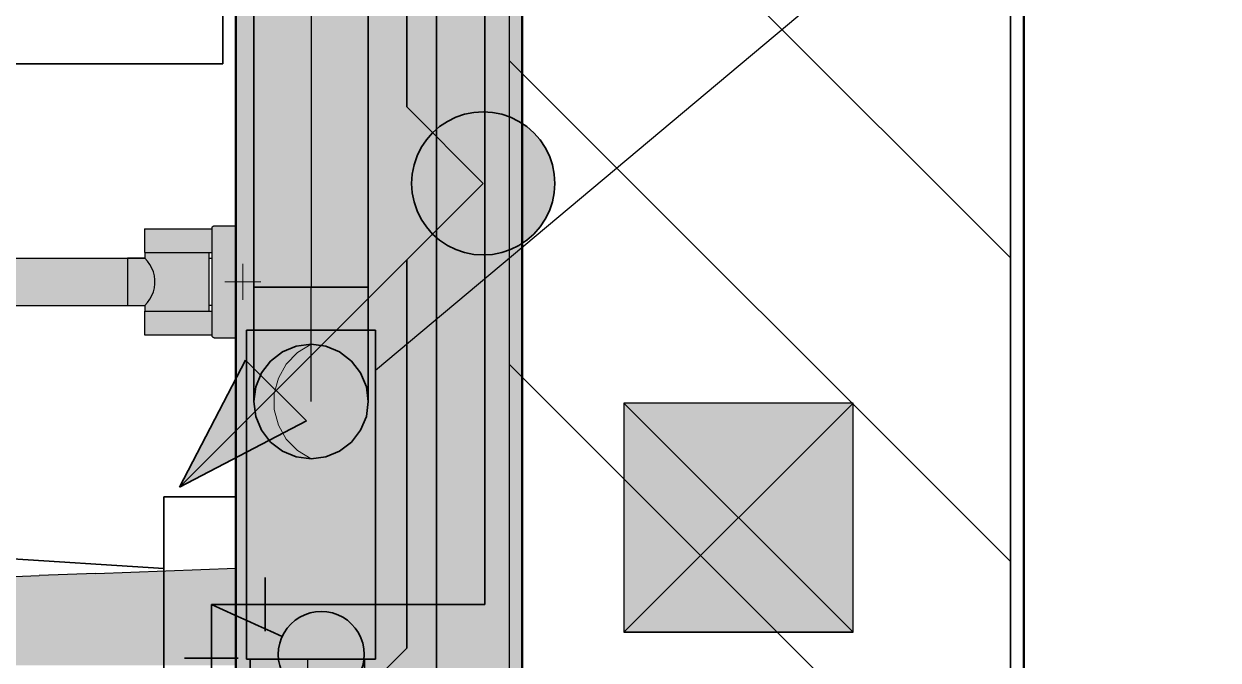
# Model space of a CAD drawing. Extents: x 0 to 756, y -25 to 420.
# Drawn here: x 380.5 to 397.18, y 267.7 to 276.59 of the extents above; entities that cross this region are included whole.
import ezdxf
from ezdxf.lldxf.tags import DXFTag

# ---------------------------------------------------------------- set-up
doc = ezdxf.new("R2010")
doc.units = 0
doc.linetypes.add('_Hiddenline_', pattern=[3, 2, -1])
doc.layers.get('0').update_dxf_attribs({"lineweight": 25})
for name, color, linetype, lineweight in [('A_Aussenwand', 7, 'Continuous', 25), ('Allgemein01', 7, 'Continuous', 13), ('L_Text', 7, 'Continuous', 25), ('S_Einrichtung', 7, 'Continuous', 35), ('Sanitär', 7, 'Continuous', 25), ('Sanitär-WC', 7, 'Continuous', 13), ('Standard', 7, 'Continuous', 25), ('Stütze Holz', 7, 'Continuous', 13), ('Wand Holz nicht tragend', 7, 'Continuous', 13), ('Wand Holz tragend', 7, 'Continuous', 13)]:
    doc.layers.add(name, color=color, linetype=linetype, lineweight=lineweight)
for name, color, linetype, lineweight, true_color in [('A_Geschossdecke', 7, 'Continuous', 25, 0x008080), ('Hilfskonstruktion', 7, 'Continuous', 25, 0xcccc00), ('L_Abluft', 2, 'Continuous', 35, 0xffff00), ('Raum', 250, 'Continuous', 13, 0x333333), ('S_Kaltwasser', 3, 'Continuous', 35, 0x00ff00), ('S_Schmutzwasser', 7, 'Continuous', 35, 0x808040), ('S_Warmwasser', 1, 'fein_strichliert', 35, 0xff0000)]:
    doc.layers.add(name, color=color, linetype=linetype, lineweight=lineweight, true_color=true_color)
tags = doc.linetypes.add('fein_strichliert', pattern=[4, 1, -2, 1]).pattern_tags.tags
tags[8:9] = [DXFTag(74, 4), DXFTag(75, 0), DXFTag(340, '0'), DXFTag(46, 0.0), DXFTag(50, 0.0), DXFTag(44, 0.0), DXFTag(45, 0.0)]
tags[6:7] = [DXFTag(74, 4), DXFTag(75, 0), DXFTag(340, '0'), DXFTag(46, 0.0), DXFTag(50, 0.0), DXFTag(44, 0.0), DXFTag(45, 0.0)]
tags[4:5] = [DXFTag(74, 4), DXFTag(75, 0), DXFTag(340, '0'), DXFTag(46, 0.0), DXFTag(50, 0.0), DXFTag(44, 0.0), DXFTag(45, 0.0)]
tags = doc.linetypes.add('STRICHPUNKT2', pattern=[12.7, 6.35, -3.175, 0, -3.175]).pattern_tags.tags
tags[10:11] = [DXFTag(74, 4), DXFTag(75, 0), DXFTag(340, '0'), DXFTag(46, 0.0), DXFTag(50, 0.0), DXFTag(44, 0.0), DXFTag(45, 0.0)]
tags[8:9] = [DXFTag(74, 4), DXFTag(75, 0), DXFTag(340, '0'), DXFTag(46, 0.0), DXFTag(50, 0.0), DXFTag(44, 0.0), DXFTag(45, 0.0)]
tags[6:7] = [DXFTag(74, 4), DXFTag(75, 0), DXFTag(340, '0'), DXFTag(46, 0.0), DXFTag(50, 0.0), DXFTag(44, 0.0), DXFTag(45, 0.0)]
tags[4:5] = [DXFTag(74, 4), DXFTag(75, 0), DXFTag(340, '0'), DXFTag(46, 0.0), DXFTag(50, 0.0), DXFTag(44, 0.0), DXFTag(45, 0.0)]

# ---------------------------------------------------------------- blocks, each defined once
blk = doc.blocks.new('Referenz-A01I5XF3IE')
at = {"layer": 'Allgemein01', "color": 0}
blk.add_line((387.461, 38.48), (387.461, 384.768), dxfattribs=at)
at = {"layer": 'Hilfskonstruktion', "color": 0, "lineweight": 13}
for p, q in [((383.559, 273.236), (383.559, 272.736)), ((383.809, 272.986), (383.308, 272.986))]:
    blk.add_line(p, q, dxfattribs=at)
at = {"layer": 'Raum', "color": 0, "lineweight": -2}
blk.add_line((383.459, 258.196), (383.459, 298.191), dxfattribs=at)
at = {"layer": 'Sanitär', "color": 0, "linetype": 'Continuous', "lineweight": -2, "ltscale": 0.25}
for p, q in [((382.183, 273.727), (382.183, 273.397)), ((382.183, 273.727), (383.128, 273.727)), ((383.128, 273.737), (383.129, 273.742)), ((383.128, 273.737), (383.128, 272.236)), ((383.129, 273.742), (383.13, 273.747)), ((383.13, 273.747), (383.132, 273.752)), ((383.132, 273.752), (383.135, 273.756)), ((383.135, 273.756), (383.139, 273.76)), ((383.139, 273.76), (383.143, 273.763)), ((383.143, 273.763), (383.148, 273.765)), ((383.148, 273.765), (383.153, 273.766)), ((383.153, 273.766), (383.158, 273.767)), ((383.158, 273.767), (383.459, 273.767)), ((383.459, 273.767), (383.459, 272.206)), ((382.183, 273.397), (383.128, 273.397)), ((382.188, 273.397), (382.188, 273.316)), ((383.088, 272.576), (383.088, 273.397)), ((374.352, 273.316), (382.188, 273.316)), ((382.188, 273.316), (381.947, 273.316)), ((381.947, 273.316), (381.947, 272.656)), ((382.227, 273.275), (382.188, 273.316)), ((382.261, 273.229), (382.227, 273.275)), ((382.288, 273.179), (382.261, 273.229)), ((383.088, 273.316), (383.128, 273.316)), ((382.309, 273.126), (382.288, 273.179)), ((382.324, 273.071), (382.309, 273.126)), ((382.331, 273.015), (382.324, 273.071)), ((382.309, 272.846), (382.324, 272.901)), ((382.324, 272.901), (382.331, 272.958)), ((382.331, 272.958), (382.331, 273.015)), ((382.227, 272.697), (382.261, 272.743)), ((382.261, 272.743), (382.288, 272.793)), ((382.288, 272.793), (382.309, 272.846)), ((374.352, 272.656), (382.188, 272.656)), ((381.947, 272.656), (382.188, 272.656)), ((382.183, 272.576), (382.183, 272.246)), ((382.183, 272.576), (383.128, 272.576)), ((382.188, 272.656), (382.227, 272.697)), ((382.188, 272.656), (382.188, 272.576)), ((383.128, 272.656), (383.088, 272.656)), ((382.183, 272.246), (383.128, 272.246)), ((383.129, 272.231), (383.128, 272.236)), ((383.13, 272.225), (383.129, 272.231)), ((383.132, 272.221), (383.13, 272.225)), ((383.135, 272.216), (383.132, 272.221)), ((383.139, 272.213), (383.135, 272.216)), ((383.143, 272.21), (383.139, 272.213)), ((383.148, 272.208), (383.143, 272.21)), ((383.153, 272.206), (383.148, 272.208)), ((383.158, 272.206), (383.153, 272.206)), ((383.158, 272.206), (383.459, 272.206)), ((379.412, 268.834), (380.714, 268.882)), ((381.506, 268.911), (380.714, 268.882)), ((381.506, 268.911), (383.459, 268.984)), ((383.459, 268.984), (383.459, 262.98))]:
    blk.add_line(p, q, dxfattribs=at)
at = {"layer": 'Sanitär-WC', "color": 0}
for p, q in [((383.559, 273.236), (383.559, 272.736)), ((383.809, 272.986), (383.308, 272.986))]:
    blk.add_line(p, q, dxfattribs=at)
at = {"layer": 'Sanitär-WC', "color": 0, "linetype": 'Continuous', "ltscale": 0.13}
for points in [[(382.188, 273.397), (383.088, 273.397), (382.183, 273.727)], [(383.088, 273.397), (383.128, 273.727), (382.183, 273.727)], [(382.183, 273.397), (382.188, 273.397), (382.183, 273.727)], [(383.088, 273.397), (383.459, 273.727), (383.128, 273.727)], [(383.088, 273.397), (383.128, 273.397), (383.459, 273.727)], [(383.128, 273.737), (383.459, 273.742), (383.129, 273.742)], [(383.128, 273.737), (383.459, 273.737), (383.459, 273.742)], [(383.128, 273.727), (383.459, 273.737), (383.128, 273.737)], [(383.128, 273.727), (383.459, 273.727), (383.459, 273.737)], [(383.128, 273.397), (383.459, 273.397), (383.459, 273.727)], [(383.129, 273.742), (383.459, 273.747), (383.13, 273.747)], [(383.129, 273.742), (383.459, 273.742), (383.459, 273.747)], [(383.13, 273.747), (383.459, 273.752), (383.132, 273.752)], [(383.13, 273.747), (383.459, 273.747), (383.459, 273.752)], [(383.132, 273.752), (383.459, 273.756), (383.135, 273.756)], [(383.132, 273.752), (383.459, 273.752), (383.459, 273.756)], [(383.135, 273.756), (383.459, 273.76), (383.139, 273.76)], [(383.135, 273.756), (383.459, 273.756), (383.459, 273.76)], [(383.139, 273.76), (383.459, 273.763), (383.143, 273.763)], [(383.139, 273.76), (383.459, 273.76), (383.459, 273.763)], [(383.143, 273.763), (383.459, 273.765), (383.148, 273.765)], [(383.143, 273.763), (383.459, 273.763), (383.459, 273.765)], [(383.148, 273.765), (383.459, 273.766), (383.153, 273.766)], [(383.148, 273.765), (383.459, 273.765), (383.459, 273.766)], [(383.153, 273.766), (383.459, 273.767), (383.158, 273.767)], [(383.153, 273.766), (383.459, 273.766), (383.459, 273.767)], [(382.188, 273.316), (383.088, 273.397), (382.188, 273.397)], [(382.188, 273.316), (383.088, 273.316), (383.088, 273.397)], [(383.128, 272.576), (383.459, 273.397), (383.128, 273.397)], [(383.128, 272.576), (383.459, 272.576), (383.459, 273.397)], [(374.352, 272.656), (381.947, 273.316), (374.352, 273.316)], [(374.352, 272.656), (381.947, 272.656), (381.947, 273.316)], [(381.947, 272.656), (383.088, 273.316), (382.188, 273.316)], [(381.947, 272.656), (382.188, 273.316), (381.947, 273.316)], [(381.947, 272.656), (382.188, 272.656), (383.088, 273.316)], [(382.188, 272.656), (383.088, 272.656), (383.088, 273.316)], [(382.183, 272.246), (383.459, 272.576), (383.128, 272.576)], [(382.183, 272.246), (382.188, 272.576), (382.183, 272.576)], [(382.183, 272.246), (383.088, 272.576), (382.188, 272.576)], [(382.183, 272.246), (383.128, 272.576), (383.088, 272.576)], [(382.183, 272.246), (383.128, 272.246), (383.459, 272.576)], [(382.188, 272.576), (383.088, 272.656), (382.188, 272.656)], [(382.188, 272.576), (383.088, 272.576), (383.088, 272.656)], [(383.128, 272.246), (383.459, 272.246), (383.459, 272.576)], [(383.128, 272.236), (383.459, 272.246), (383.128, 272.246)], [(383.128, 272.236), (383.459, 272.236), (383.459, 272.246)], [(383.129, 272.231), (383.459, 272.236), (383.128, 272.236)], [(383.129, 272.231), (383.459, 272.231), (383.459, 272.236)], [(383.13, 272.225), (383.459, 272.231), (383.129, 272.231)], [(383.13, 272.225), (383.459, 272.225), (383.459, 272.231)], [(383.132, 272.221), (383.459, 272.225), (383.13, 272.225)], [(383.132, 272.221), (383.459, 272.221), (383.459, 272.225)], [(383.135, 272.216), (383.459, 272.221), (383.132, 272.221)], [(383.135, 272.216), (383.459, 272.216), (383.459, 272.221)], [(383.139, 272.213), (383.459, 272.216), (383.135, 272.216)], [(383.139, 272.213), (383.459, 272.213), (383.459, 272.216)], [(383.143, 272.21), (383.459, 272.213), (383.139, 272.213)], [(383.143, 272.21), (383.459, 272.21), (383.459, 272.213)], [(383.148, 272.208), (383.459, 272.21), (383.143, 272.21)], [(383.148, 272.208), (383.459, 272.208), (383.459, 272.21)], [(383.153, 272.206), (383.459, 272.208), (383.148, 272.208)], [(383.153, 272.206), (383.459, 272.206), (383.459, 272.208)], [(383.158, 272.206), (383.459, 272.206), (383.153, 272.206)], [(383.158, 272.206), (383.459, 272.206), (383.459, 272.206)]]:
    blk.add_solid(points, dxfattribs=at)
at = {"layer": 'Sanitär-WC', "color": 0}
for points in [[(378.384, 268.796), (383.459, 268.796), (383.459, 268.984)], [(370.642, 268.739), (383.459, 268.777), (370.686, 268.777)], [(370.642, 268.739), (383.459, 268.739), (383.459, 268.777)], [(373.862, 268.737), (383.459, 268.739), (373.64, 268.739)], [(373.862, 268.737), (383.459, 268.737), (383.459, 268.739)], [(374.114, 268.728), (383.459, 268.737), (373.862, 268.737)], [(374.114, 268.728), (383.459, 268.728), (383.459, 268.737)], [(374.422, 268.711), (383.459, 268.728), (374.114, 268.728)], [(374.422, 268.711), (383.459, 268.711), (383.459, 268.728)], [(377.83, 268.777), (383.459, 268.796), (378.384, 268.796)], [(377.83, 268.777), (383.459, 268.777), (383.459, 268.796)], [(374.748, 268.688), (383.459, 268.711), (374.422, 268.711)], [(374.748, 268.688), (383.459, 268.688), (383.459, 268.711)], [(374.962, 268.668), (383.459, 268.688), (374.748, 268.688)], [(374.962, 268.668), (383.459, 268.668), (383.459, 268.688)], [(375.138, 268.647), (383.459, 268.668), (374.962, 268.668)], [(375.138, 268.647), (383.459, 268.647), (383.459, 268.668)], [(375.291, 268.623), (383.459, 268.647), (375.138, 268.647)], [(375.291, 268.623), (383.459, 268.623), (383.459, 268.647)], [(375.429, 268.596), (383.459, 268.623), (375.291, 268.623)], [(375.429, 268.596), (383.459, 268.596), (383.459, 268.623)], [(375.556, 268.567), (383.459, 268.596), (375.429, 268.596)], [(375.556, 268.567), (383.459, 268.567), (383.459, 268.596)], [(375.675, 268.535), (383.459, 268.567), (375.556, 268.567)], [(375.675, 268.535), (383.459, 268.535), (383.459, 268.567)], [(375.786, 268.5), (383.459, 268.535), (375.675, 268.535)], [(375.786, 268.5), (383.459, 268.5), (383.459, 268.535)], [(375.891, 268.462), (383.459, 268.5), (375.786, 268.5)], [(375.891, 268.462), (383.459, 268.462), (383.459, 268.5)], [(375.99, 268.421), (383.459, 268.462), (375.891, 268.462)], [(375.99, 268.421), (383.459, 268.421), (383.459, 268.462)], [(376.082, 268.378), (383.459, 268.421), (375.99, 268.421)], [(376.082, 268.378), (383.459, 268.378), (383.459, 268.421)], [(376.166, 268.333), (383.459, 268.378), (376.082, 268.378)], [(376.166, 268.333), (383.459, 268.333), (383.459, 268.378)], [(376.245, 268.287), (383.459, 268.333), (376.166, 268.333)], [(376.245, 268.287), (383.459, 268.287), (383.459, 268.333)], [(376.316, 268.239), (383.459, 268.287), (376.245, 268.287)], [(376.316, 268.239), (383.459, 268.239), (383.459, 268.287)], [(376.382, 268.191), (383.459, 268.239), (376.316, 268.239)], [(376.382, 268.191), (383.459, 268.191), (383.459, 268.239)], [(376.442, 268.141), (383.459, 268.191), (376.382, 268.191)], [(376.442, 268.141), (383.459, 268.141), (383.459, 268.191)], [(376.496, 268.09), (383.459, 268.141), (376.442, 268.141)], [(376.496, 268.09), (383.459, 268.09), (383.459, 268.141)], [(376.546, 268.039), (383.459, 268.09), (376.496, 268.09)], [(376.546, 268.039), (383.459, 268.039), (383.459, 268.09)], [(376.593, 267.984), (383.459, 268.039), (376.546, 268.039)], [(376.593, 267.984), (383.459, 267.984), (383.459, 268.039)], [(376.638, 267.924), (383.459, 267.984), (376.593, 267.984)], [(376.638, 267.924), (383.459, 267.924), (383.459, 267.984)], [(376.682, 267.859), (383.459, 267.924), (376.638, 267.924)], [(376.682, 267.859), (383.459, 267.859), (383.459, 267.924)], [(376.724, 267.789), (383.459, 267.859), (376.682, 267.859)], [(376.724, 267.789), (383.459, 267.789), (383.459, 267.859)], [(376.764, 267.713), (383.459, 267.789), (376.724, 267.789)], [(376.764, 267.713), (383.459, 267.713), (383.459, 267.789)], [(376.802, 267.631), (383.459, 267.713), (376.764, 267.713)], [(376.802, 267.631), (383.459, 267.631), (383.459, 267.713)]]:
    blk.add_solid(points, dxfattribs=at)
at = {"layer": 'Standard', "color": 0, "lineweight": -2}
for p, q in [((388.882, 271.293), (392.084, 268.091)), ((388.882, 268.091), (392.084, 271.293)), ((388.882, 271.293), (392.084, 268.091)), ((392.084, 268.091), (388.882, 268.091))]:
    blk.add_line(p, q, dxfattribs=at)
at = {"layer": 'Stütze Holz', "color": 0, "lineweight": -2}
for p, q in [((392.084, 271.293), (388.882, 271.293)), ((388.882, 271.293), (388.882, 268.091)), ((392.084, 268.091), (392.084, 271.293)), ((388.882, 268.091), (392.084, 268.091))]:
    blk.add_line(p, q, dxfattribs=at)
at = {"layer": 'Stütze Holz', "color": 0, "lineweight": 18}
for points in [[(388.882, 268.091), (392.084, 268.091), (388.882, 271.293)], [(392.084, 268.091), (392.084, 271.293), (388.882, 271.293)]]:
    blk.add_solid(points, dxfattribs=at)
at = {"layer": 'Wand Holz nicht tragend', "color": 0, "lineweight": 50}
for p, q in [((383.459, 298.191), (383.459, 258.196)), ((387.461, 258.196), (387.461, 298.191))]:
    blk.add_line(p, q, dxfattribs=at)
at = {"layer": 'Wand Holz nicht tragend', "color": 0, "lineweight": 18}
for points in [[(383.459, 258.196), (387.461, 258.196), (383.459, 298.191)], [(387.461, 258.196), (387.461, 298.191), (383.459, 298.191)]]:
    blk.add_solid(points, dxfattribs=at)
at = {"layer": 'Wand Holz tragend', "color": 0, "lineweight": 50}
for p, q in [((394.466, 258.196), (394.466, 391.773)), ((387.461, 298.191), (387.461, 258.196))]:
    blk.add_line(p, q, dxfattribs=at)
blk = doc.blocks.new('Wand-A01I5XFHIE', base_point=(387.279, 31.476))
at = {"color": 0, "linetype": 'ByBlock', "lineweight": -2, "ltscale": 0.25}
for p, q in [((394.279, 391.533), (394.279, 260.849)), ((387.279, 298.013), (387.279, 260.849))]:
    blk.add_line(p, q, dxfattribs=at)
at = {"color": 0, "lineweight": -2}
for p, q in [((387.279, 280.321), (394.279, 273.321)), ((387.279, 276.078), (394.279, 269.078)), ((387.279, 271.835), (394.279, 264.835))]:
    blk.add_line(p, q, dxfattribs=at)
blk = doc.blocks.new('Abluftventilator-A01I5XIFIE', base_point=(383.611, 267.713))
at = {"color": 0, "linetype": 'ByBlock', "lineweight": -2, "ltscale": 0.35}
for p, q in [((385.411, 272.313), (383.611, 272.313)), ((383.611, 272.313), (383.611, 267.713)), ((385.411, 267.713), (385.411, 272.313)), ((383.611, 267.713), (385.411, 267.713))]:
    blk.add_line(p, q, dxfattribs=at)
blk = doc.blocks.new('Geräteanschluss Rund-A01I5XIHIE', base_point=(383.711, 270.513))
at = {"color": 0, "linetype": 'ByBlock', "lineweight": -2, "ltscale": 0.35}
for p, q in [((384.111, 272.006), (384.304, 272.086)), ((384.304, 272.086), (384.511, 272.113)), ((384.511, 272.113), (384.718, 272.086)), ((384.718, 272.086), (384.911, 272.006)), ((383.946, 271.879), (384.111, 272.006)), ((384.911, 272.006), (385.077, 271.879)), ((383.819, 271.713), (383.946, 271.879)), ((385.077, 271.879), (385.204, 271.713)), ((383.739, 271.52), (383.819, 271.713)), ((385.204, 271.713), (385.284, 271.52)), ((383.711, 271.313), (383.739, 271.52)), ((385.284, 271.52), (385.311, 271.313)), ((383.739, 271.106), (383.711, 271.313)), ((385.311, 271.313), (385.284, 271.106)), ((383.819, 270.913), (383.739, 271.106)), ((385.284, 271.106), (385.204, 270.913)), ((383.946, 270.747), (383.819, 270.913)), ((385.204, 270.913), (385.077, 270.747)), ((384.111, 270.62), (383.946, 270.747)), ((385.077, 270.747), (384.911, 270.62)), ((384.304, 270.54), (384.111, 270.62)), ((384.911, 270.62), (384.718, 270.54)), ((384.511, 270.513), (384.304, 270.54)), ((384.718, 270.54), (384.511, 270.513))]:
    blk.add_line(p, q, dxfattribs=at)
at = {"color": 0, "linetype": '_Hiddenline_', "lineweight": 18}
for p, q in [((384.32, 271.997), (384.511, 272.113)), ((384.165, 271.836), (384.32, 271.997)), ((384.055, 271.641), (384.165, 271.836)), ((383.998, 271.425), (384.055, 271.641)), ((383.998, 271.201), (383.998, 271.425)), ((384.055, 270.985), (383.998, 271.201)), ((384.165, 270.79), (384.055, 270.985)), ((384.32, 270.629), (384.165, 270.79)), ((384.511, 270.513), (384.32, 270.629))]:
    blk.add_line(p, q, dxfattribs=at)
at = {"color": 0, "linetype": 'STRICHPUNKT2', "lineweight": 25, "ltscale": 0.25}
blk.add_line((384.511, 271.313), (384.511, 271.313), dxfattribs=at)
blk = doc.blocks.new('Bauteilbeschriftung-A01I5XIJIE', base_point=(385.411, 271.748))
at = {"color": 0, "linetype": 'ByBlock', "lineweight": -2, "ltscale": 0.25}
blk.add_line((401.781, 285.475), (385.411, 271.748), dxfattribs=at)
for points in [[(387.201, 272.727), (386.196, 272.727), (386.687, 273.34)], [(385.411, 271.748), (387.201, 272.727), (386.196, 272.727)]]:
    blk.add_solid(points, dxfattribs=at)
blk = doc.blocks.new('Bogen-A01I5XILIE', base_point=(383.711, 270.513))
at = {"color": 0, "linetype": 'ByBlock', "lineweight": -2, "ltscale": 0.35}
for p, q in [((383.739, 272.913), (383.711, 272.913)), ((383.711, 272.499), (383.711, 272.913)), ((383.819, 272.913), (383.739, 272.913)), ((383.946, 272.913), (383.819, 272.913)), ((384.111, 272.913), (383.946, 272.913)), ((384.304, 272.913), (384.111, 272.913)), ((384.511, 272.913), (384.304, 272.913)), ((384.511, 272.913), (384.718, 272.913)), ((384.718, 272.913), (384.911, 272.913)), ((384.911, 272.913), (385.077, 272.913)), ((385.077, 272.913), (385.204, 272.913)), ((385.204, 272.913), (385.284, 272.913)), ((385.284, 272.913), (385.311, 272.913)), ((385.311, 272.499), (385.311, 272.913)), ((383.711, 272.113), (383.711, 272.499)), ((385.311, 272.113), (385.311, 272.499)), ((383.711, 271.782), (383.711, 272.113)), ((384.111, 272.006), (384.304, 272.086)), ((384.304, 272.086), (384.511, 272.113)), ((384.511, 272.113), (384.718, 272.086)), ((384.718, 272.086), (384.911, 272.006)), ((385.311, 271.782), (385.311, 272.113)), ((383.946, 271.879), (384.111, 272.006)), ((384.911, 272.006), (385.077, 271.879)), ((383.711, 271.528), (383.711, 271.782)), ((383.819, 271.713), (383.946, 271.879)), ((385.077, 271.879), (385.204, 271.713)), ((385.311, 271.528), (385.311, 271.782)), ((383.739, 271.52), (383.819, 271.713)), ((385.204, 271.713), (385.284, 271.52)), ((383.711, 271.368), (383.711, 271.528)), ((383.711, 271.313), (383.739, 271.52)), ((385.284, 271.52), (385.311, 271.313)), ((385.311, 271.368), (385.311, 271.528)), ((383.711, 271.313), (383.711, 271.368)), ((383.739, 271.106), (383.711, 271.313)), ((385.311, 271.313), (385.284, 271.106)), ((385.311, 271.313), (385.311, 271.368)), ((383.819, 270.913), (383.739, 271.106)), ((385.284, 271.106), (385.204, 270.913)), ((383.946, 270.747), (383.819, 270.913)), ((385.204, 270.913), (385.077, 270.747)), ((384.111, 270.62), (383.946, 270.747)), ((385.077, 270.747), (384.911, 270.62)), ((384.304, 270.54), (384.111, 270.62)), ((384.911, 270.62), (384.718, 270.54)), ((384.511, 270.513), (384.304, 270.54)), ((384.718, 270.54), (384.511, 270.513))]:
    blk.add_line(p, q, dxfattribs=at)
at = {"color": 0, "linetype": 'STRICHPUNKT2', "lineweight": 25, "ltscale": 0.25}
for p, q in [((384.511, 272.499), (384.511, 272.913)), ((384.511, 272.113), (384.511, 272.499)), ((384.511, 271.782), (384.511, 272.113)), ((384.511, 271.528), (384.511, 271.782)), ((384.511, 271.368), (384.511, 271.528)), ((384.511, 271.313), (384.511, 271.368))]:
    blk.add_line(p, q, dxfattribs=at)
at = {"color": 0, "linetype": '_Hiddenline_', "lineweight": 18}
for p, q in [((384.32, 271.997), (384.511, 272.113)), ((384.165, 271.836), (384.32, 271.997)), ((384.055, 271.641), (384.165, 271.836)), ((383.998, 271.425), (384.055, 271.641)), ((383.998, 271.201), (383.998, 271.425)), ((384.055, 270.985), (383.998, 271.201)), ((384.165, 270.79), (384.055, 270.985)), ((384.32, 270.629), (384.165, 270.79)), ((384.511, 270.513), (384.32, 270.629))]:
    blk.add_line(p, q, dxfattribs=at)
blk = doc.blocks.new('Geräteanschluss Rund-A01I5XINIE', base_point=(383.66, 266.113))
at = {"color": 0, "linetype": 'ByBlock', "lineweight": -2, "ltscale": 0.35}
for p, q in [((383.66, 267.713), (383.66, 266.113)), ((384.129, 267.713), (383.66, 267.713)), ((384.791, 267.713), (384.129, 267.713)), ((385.26, 267.713), (384.791, 267.713)), ((385.26, 266.113), (385.26, 267.713)), ((384.129, 266.113), (383.66, 266.113)), ((384.791, 266.113), (384.129, 266.113)), ((385.26, 266.113), (384.791, 266.113))]:
    blk.add_line(p, q, dxfattribs=at)
at = {"color": 0, "linetype": 'STRICHPUNKT2', "lineweight": 25, "ltscale": 0.25}
blk.add_line((384.46, 267.713), (384.46, 266.113), dxfattribs=at)
blk = doc.blocks.new('WC-A01I5XJ1IE', base_point=(369.462, 261.982))
at = {"color": 0, "linetype": 'ByBlock', "lineweight": -2, "ltscale": 0.35}
for p, q in [((382.454, 261.982), (382.454, 269.982)), ((382.454, 269.982), (383.454, 269.982)), ((383.454, 269.982), (383.454, 261.982)), ((372.816, 269.574), (372.349, 269.512)), ((373.286, 269.574), (372.816, 269.574)), ((373.286, 269.574), (382.454, 268.982)), ((371.894, 269.39), (371.46, 269.209)), ((372.349, 269.512), (371.894, 269.39)), ((371.46, 269.209), (371.052, 268.974)), ((371.052, 268.974), (370.679, 268.687)), ((382.454, 268.982), (382.454, 262.982)), ((372.505, 268.727), (372.152, 268.632)), ((372.868, 268.775), (372.505, 268.727)), ((373.234, 268.776), (372.868, 268.775)), ((373.234, 268.776), (374.23, 268.712)), ((370.679, 268.687), (370.346, 268.354)), ((372.152, 268.632), (371.814, 268.492)), ((374.585, 268.665), (374.23, 268.712)), ((374.931, 268.573), (374.585, 268.665)), ((375.262, 268.436), (374.931, 268.573)), ((371.814, 268.492), (371.497, 268.309)), ((375.572, 268.257), (375.262, 268.436)), ((370.346, 268.354), (370.06, 267.981)), ((371.497, 268.309), (371.207, 268.086)), ((375.857, 268.039), (375.572, 268.257)), ((371.207, 268.086), (370.948, 267.827)), ((370.06, 267.981), (369.825, 267.573)), ((376.11, 267.786), (375.857, 268.039)), ((370.948, 267.827), (370.725, 267.536)), ((376.328, 267.502), (376.11, 267.786)), ((369.825, 267.573), (369.645, 267.138)), ((370.725, 267.536), (370.542, 267.219)), ((376.507, 267.192), (376.328, 267.502)), ((370.542, 267.219), (370.402, 266.881)), ((369.645, 267.138), (369.523, 266.684)), ((376.644, 266.862), (376.507, 267.192)), ((370.402, 266.881), (370.308, 266.527)), ((376.737, 266.516), (376.644, 266.862)), ((369.523, 266.684), (369.462, 266.217)), ((370.308, 266.527), (370.26, 266.165)), ((376.784, 266.161), (376.737, 266.516)), ((369.462, 266.217), (369.462, 265.746)), ((370.26, 266.165), (370.26, 265.799)), ((376.784, 265.803), (376.784, 266.161)), ((369.462, 265.746), (369.523, 265.28)), ((370.26, 265.799), (370.308, 265.436)), ((376.737, 265.447), (376.784, 265.803)), ((370.308, 265.436), (370.402, 265.082)), ((376.644, 265.102), (376.737, 265.447)), ((369.523, 265.28), (369.645, 264.825)), ((370.402, 265.082), (370.542, 264.744)), ((376.507, 264.771), (376.644, 265.102)), ((369.645, 264.825), (369.825, 264.39)), ((370.542, 264.744), (370.725, 264.427)), ((376.328, 264.461), (376.507, 264.771)), ((369.825, 264.39), (370.06, 263.982)), ((370.725, 264.427), (370.948, 264.136)), ((376.11, 264.177), (376.328, 264.461)), ((370.948, 264.136), (371.207, 263.877)), ((375.857, 263.924), (376.11, 264.177)), ((370.06, 263.982), (370.346, 263.609)), ((375.572, 263.706), (375.857, 263.924)), ((371.207, 263.877), (371.497, 263.654)), ((370.346, 263.609), (370.679, 263.276)), ((371.497, 263.654), (371.814, 263.471)), ((375.262, 263.527), (375.572, 263.706)), ((371.814, 263.471), (372.152, 263.331)), ((374.585, 263.298), (374.931, 263.39)), ((374.931, 263.39), (375.262, 263.527)), ((370.679, 263.276), (371.052, 262.989)), ((372.152, 263.331), (372.505, 263.236)), ((372.505, 263.236), (372.868, 263.188)), ((374.23, 263.252), (373.234, 263.187)), ((374.23, 263.252), (374.585, 263.298)), ((372.868, 263.188), (373.234, 263.187)), ((371.052, 262.989), (371.46, 262.754)), ((382.454, 262.982), (373.286, 262.389)), ((371.46, 262.754), (371.894, 262.573)), ((371.894, 262.573), (372.349, 262.451)), ((372.349, 262.451), (372.816, 262.389)), ((372.816, 262.389), (373.286, 262.389)), ((383.454, 261.982), (382.454, 261.982))]:
    blk.add_line(p, q, dxfattribs=at)
blk = doc.blocks.new('Anschluss-Element-A01I5XJ3IE', base_point=(384.054, 267.182))
at = {"color": 0, "lineweight": -2}
for p, q in [((384.289, 268.258), (384.23, 268.206)), ((384.354, 268.301), (384.289, 268.258)), ((384.424, 268.336), (384.354, 268.301)), ((384.499, 268.361), (384.424, 268.336)), ((384.576, 268.376), (384.499, 268.361)), ((384.654, 268.382), (384.576, 268.376)), ((384.732, 268.376), (384.654, 268.382)), ((384.809, 268.361), (384.732, 268.376)), ((384.884, 268.336), (384.809, 268.361)), ((384.954, 268.301), (384.884, 268.336)), ((385.019, 268.258), (384.954, 268.301)), ((385.078, 268.206), (385.019, 268.258)), ((384.134, 268.082), (384.1, 268.011)), ((384.178, 268.147), (384.134, 268.082)), ((384.23, 268.206), (384.178, 268.147)), ((385.13, 268.147), (385.078, 268.206)), ((385.174, 268.082), (385.13, 268.147)), ((385.208, 268.011), (385.174, 268.082)), ((384.074, 267.937), (384.059, 267.86)), ((384.1, 268.011), (384.074, 267.937)), ((385.234, 267.937), (385.208, 268.011)), ((385.249, 267.86), (385.234, 267.937)), ((384.059, 267.86), (384.054, 267.782)), ((384.054, 267.782), (384.059, 267.703)), ((385.254, 267.782), (385.249, 267.86)), ((385.249, 267.703), (385.254, 267.782)), ((384.059, 267.703), (384.074, 267.626)), ((384.074, 267.626), (384.1, 267.552)), ((384.1, 267.552), (384.134, 267.482)), ((385.174, 267.482), (385.208, 267.552)), ((385.208, 267.552), (385.234, 267.626)), ((385.234, 267.626), (385.249, 267.703)), ((384.134, 267.482), (384.178, 267.416)), ((384.178, 267.416), (384.23, 267.357)), ((385.078, 267.357), (385.13, 267.416)), ((385.13, 267.416), (385.174, 267.482)), ((384.23, 267.357), (384.289, 267.306)), ((384.289, 267.306), (384.354, 267.262)), ((384.354, 267.262), (384.424, 267.227)), ((384.424, 267.227), (384.499, 267.202)), ((384.809, 267.202), (384.884, 267.227)), ((384.884, 267.227), (384.954, 267.262)), ((384.954, 267.262), (385.019, 267.306)), ((385.019, 267.306), (385.078, 267.357)), ((384.499, 267.202), (384.576, 267.187)), ((384.576, 267.187), (384.654, 267.182)), ((384.654, 267.182), (384.732, 267.187)), ((384.732, 267.187), (384.809, 267.202))]:
    blk.add_line(p, q, dxfattribs=at)
blk = doc.blocks.new('Wickelfalzrohr-A01I5XM5IE', base_point=(383.711, 272.913))
at = {"color": 0, "linetype": 'ByBlock', "lineweight": -2, "ltscale": 0.35}
for p, q in [((383.711, 297.438), (383.711, 272.913)), ((385.311, 272.913), (385.311, 297.438)), ((383.711, 272.913), (384.18, 272.913)), ((384.18, 272.913), (384.843, 272.913)), ((384.843, 272.913), (385.311, 272.913))]:
    blk.add_line(p, q, dxfattribs=at)
at = {"color": 0, "linetype": 'STRICHPUNKT2', "lineweight": 25, "ltscale": 0.25}
blk.add_line((384.511, 297.438), (384.511, 272.913), dxfattribs=at)
blk = doc.blocks.new('Duschwanne-A01I5XNLIE', base_point=(351.079, 276.029))
at = {"color": 0, "linetype": 'ByBlock', "lineweight": -2, "ltscale": 0.35}
for p, q in [((383.279, 298.029), (383.279, 276.029)), ((383.279, 276.029), (351.079, 276.029))]:
    blk.add_line(p, q, dxfattribs=at)
blk = doc.blocks.new('Geschossdecke-A01I5XOBIE', base_point=(114.279, 232.145))
at = {"color": 0, "linetype": 'ByBlock', "lineweight": -2, "ltscale": 0.25}
blk.add_line((394.279, 232.145), (394.279, 391.533), dxfattribs=at)
blk = doc.blocks.new('Fallleitung Abwasser-A01I5XOLIE', base_point=(382.674, 270.119))
at = {"color": 0, "lineweight": -2}
for p, q in [((386.416, 275.227), (386.307, 275.154)), ((386.534, 275.285), (386.416, 275.227)), ((386.657, 275.327), (386.534, 275.285)), ((386.786, 275.353), (386.657, 275.327)), ((386.916, 275.361), (386.786, 275.353)), ((387.047, 275.353), (386.916, 275.361)), ((387.175, 275.327), (387.047, 275.353)), ((387.299, 275.285), (387.175, 275.327)), ((387.416, 275.227), (387.299, 275.285)), ((387.525, 275.154), (387.416, 275.227)), ((386.209, 275.068), (386.123, 274.97)), ((386.307, 275.154), (386.209, 275.068)), ((387.623, 275.068), (387.525, 275.154)), ((387.71, 274.97), (387.623, 275.068)), ((386.123, 274.97), (386.05, 274.861)), ((387.782, 274.861), (387.71, 274.97)), ((385.992, 274.744), (385.95, 274.62)), ((386.05, 274.861), (385.992, 274.744)), ((387.84, 274.744), (387.782, 274.861)), ((387.882, 274.62), (387.84, 274.744)), ((385.95, 274.62), (385.925, 274.492)), ((387.908, 274.492), (387.882, 274.62)), ((385.925, 274.492), (385.916, 274.361)), ((387.916, 274.361), (387.908, 274.492)), ((385.916, 274.361), (385.925, 274.231)), ((385.925, 274.231), (385.95, 274.102)), ((387.882, 274.102), (387.908, 274.231)), ((387.908, 274.231), (387.916, 274.361)), ((385.95, 274.102), (385.992, 273.978)), ((387.84, 273.978), (387.882, 274.102)), ((385.992, 273.978), (386.05, 273.861)), ((387.782, 273.861), (387.84, 273.978)), ((386.05, 273.861), (386.123, 273.752)), ((386.123, 273.752), (386.209, 273.654)), ((387.623, 273.654), (387.71, 273.752)), ((387.71, 273.752), (387.782, 273.861)), ((386.209, 273.654), (382.674, 270.119)), ((386.209, 273.654), (386.307, 273.568)), ((386.307, 273.568), (386.416, 273.495)), ((387.416, 273.495), (387.525, 273.568)), ((387.525, 273.568), (387.623, 273.654)), ((386.416, 273.495), (386.534, 273.437)), ((386.534, 273.437), (386.657, 273.395)), ((386.657, 273.395), (386.786, 273.37)), ((387.047, 273.37), (387.175, 273.395)), ((387.175, 273.395), (387.299, 273.437)), ((387.299, 273.437), (387.416, 273.495)), ((386.786, 273.37), (386.916, 273.361)), ((386.916, 273.361), (387.047, 273.37)), ((383.598, 271.893), (382.674, 270.119)), ((383.598, 271.893), (384.448, 271.043)), ((384.448, 271.043), (382.674, 270.119))]:
    blk.add_line(p, q, dxfattribs=at)
for points in [[(387.623, 275.068), (386.209, 275.068), (387.416, 275.227)], [(386.209, 275.068), (387.416, 275.227), (386.416, 275.227)], [(387.416, 275.227), (386.416, 275.227), (387.175, 275.327)], [(386.416, 275.227), (387.175, 275.327), (386.657, 275.327)], [(387.175, 275.327), (386.657, 275.327), (386.916, 275.361)], [(387.782, 274.861), (386.05, 274.861), (387.623, 275.068)], [(386.05, 274.861), (387.623, 275.068), (386.209, 275.068)], [(387.882, 274.62), (385.95, 274.62), (387.782, 274.861)], [(385.95, 274.62), (387.782, 274.861), (386.05, 274.861)], [(387.916, 274.361), (385.916, 274.361), (387.882, 274.62)], [(385.916, 274.361), (387.882, 274.62), (385.95, 274.62)], [(385.95, 274.102), (387.916, 274.361), (385.916, 274.361)], [(387.882, 274.102), (385.95, 274.102), (387.916, 274.361)], [(386.05, 273.861), (387.882, 274.102), (385.95, 274.102)], [(387.782, 273.861), (386.05, 273.861), (387.882, 274.102)], [(386.209, 273.654), (387.782, 273.861), (386.05, 273.861)], [(387.623, 273.654), (386.209, 273.654), (387.782, 273.861)], [(386.416, 273.495), (387.623, 273.654), (386.209, 273.654)], [(387.416, 273.495), (386.416, 273.495), (387.623, 273.654)], [(386.657, 273.395), (387.416, 273.495), (386.416, 273.495)], [(387.175, 273.395), (386.657, 273.395), (387.416, 273.495)], [(386.916, 273.361), (387.175, 273.395), (386.657, 273.395)], [(384.448, 271.043), (383.155, 271.043), (383.598, 271.893)], [(382.674, 270.119), (384.448, 271.043), (383.155, 271.043)]]:
    blk.add_solid(points, dxfattribs=at)
blk = doc.blocks.new('Verbundrohr (Stange)-A01I5XRLIE', base_point=(383.12, 268.03))
at = {"color": 0, "linetype": 'ByBlock', "lineweight": -2, "ltscale": 0.35}
for p, q in [((383.12, 268.479), (383.285, 268.404)), ((383.285, 268.404), (383.449, 268.33)), ((383.449, 268.33), (383.614, 268.255)), ((383.614, 268.255), (383.779, 268.18)), ((383.779, 268.18), (383.943, 268.105)), ((383.943, 268.105), (384.108, 268.03))]:
    blk.add_line(p, q, dxfattribs=at)
blk = doc.blocks.new('Verbundrohr (Stange)-A01I5XRNIE', base_point=(383.12, 268.479))
at = {"color": 0, "linetype": 'ByBlock', "lineweight": -2, "ltscale": 0.35}
for p, q in [((386.941, 301.684), (386.941, 268.479)), ((386.941, 268.479), (383.12, 268.479))]:
    blk.add_line(p, q, dxfattribs=at)
blk = doc.blocks.new('Verbundrohr (Stange)-A01I5XRPIE', base_point=(362.548, 234.745))
at = {"color": 0, "linetype": 'ByBlock', "lineweight": -2, "ltscale": 0.35}
blk.add_line((383.12, 268.479), (383.12, 261.922), dxfattribs=at)
blk = doc.blocks.new('T-Stück-A01I5XRRIE', base_point=(382.745, 267.729))
at = {"color": 0, "lineweight": -2}
for p, q in [((383.87, 268.104), (383.87, 268.854)), ((383.133, 268.464), (383.14, 268.48)), ((382.745, 267.729), (383.495, 267.729))]:
    blk.add_line(p, q, dxfattribs=at)
blk = doc.blocks.new('Verbundrohr (Stange)-A01I5XTJIE', base_point=(365.608, 247.036))
at = {"color": 0, "linetype": 'ByBlock', "lineweight": -2, "ltscale": 0.35}
blk.add_line((386.264, 300.172), (386.264, 261.391), dxfattribs=at)
blk = doc.blocks.new('Geschossdecke-A01I5XVJIE', base_point=(114.279, 31.476))
at = {"color": 0, "linetype": 'ByBlock', "lineweight": -2, "ltscale": 0.25}
blk.add_line((394.279, 391.533), (394.279, 31.476), dxfattribs=at)
blk = doc.blocks.new('Abwasserleitung-A01I5XVPIE', base_point=(384.754, 266.775))
at = {"color": 0, "linetype": 'ByBlock', "lineweight": -2, "ltscale": 0.35}
for p, q in [((385.848, 275.43), (385.848, 277.901)), ((386.916, 274.361), (385.848, 275.43)), ((385.848, 273.292), (386.916, 274.361)), ((385.848, 267.868), (385.848, 273.292)), ((384.754, 266.775), (385.848, 267.868))]:
    blk.add_line(p, q, dxfattribs=at)

msp = doc.modelspace()

# ---------------------------------------------------------------- block references
at = {"color": 8, "lineweight": 25, "ltscale": 0.25, "true_color": 0x808080}
msp.add_blockref('Referenz-A01I5XF3IE', (0, 0), dxfattribs=at)
at = {"layer": 'A_Aussenwand', "ltscale": 0.25}
msp.add_blockref('Wand-A01I5XFHIE', (387.279, 31.476), dxfattribs=at)
at = {"layer": 'A_Geschossdecke', "ltscale": 0.25}
for name, p in [('Geschossdecke-A01I5XOBIE', (114.279, 232.145)), ('Geschossdecke-A01I5XVJIE', (114.279, 31.476))]:
    msp.add_blockref(name, p, dxfattribs=at)
at = {"layer": 'L_Abluft', "ltscale": 0.35}
for name, p in [('Wickelfalzrohr-A01I5XM5IE', (383.711, 272.913)), ('Bogen-A01I5XILIE', (383.711, 270.513)), ('Abluftventilator-A01I5XIFIE', (383.611, 267.713)), ('Geräteanschluss Rund-A01I5XIHIE', (383.711, 270.513)), ('Geräteanschluss Rund-A01I5XINIE', (383.66, 266.113))]:
    msp.add_blockref(name, p, dxfattribs=at)
at = {"layer": 'L_Text', "color": 7, "ltscale": 0.25}
msp.add_blockref('Bauteilbeschriftung-A01I5XIJIE', (385.411, 271.748), dxfattribs=at)
at = {"layer": 'S_Einrichtung', "ltscale": 0.35}
for name, p in [('Duschwanne-A01I5XNLIE', (351.079, 276.029)), ('WC-A01I5XJ1IE', (369.462, 261.982))]:
    msp.add_blockref(name, p, dxfattribs=at)
at = {"layer": 'S_Kaltwasser', "ltscale": 0.35}
for name, p in [('Verbundrohr (Stange)-A01I5XRNIE', (383.12, 268.479)), ('T-Stück-A01I5XRRIE', (382.745, 267.729)), ('Verbundrohr (Stange)-A01I5XRPIE', (362.548, 234.745)), ('Verbundrohr (Stange)-A01I5XRLIE', (383.12, 268.03)), ('Anschluss-Element-A01I5XJ3IE', (384.054, 267.182))]:
    msp.add_blockref(name, p, dxfattribs=at)
at = {"layer": 'S_Schmutzwasser', "ltscale": 0.35}
for name, p in [('Abwasserleitung-A01I5XVPIE', (384.754, 266.775)), ('Fallleitung Abwasser-A01I5XOLIE', (382.674, 270.119))]:
    msp.add_blockref(name, p, dxfattribs=at)
at = {"layer": 'S_Warmwasser', "ltscale": 0.35}
msp.add_blockref('Verbundrohr (Stange)-A01I5XTJIE', (365.608, 247.036), dxfattribs=at)

doc.saveas('drawing.dxf')
